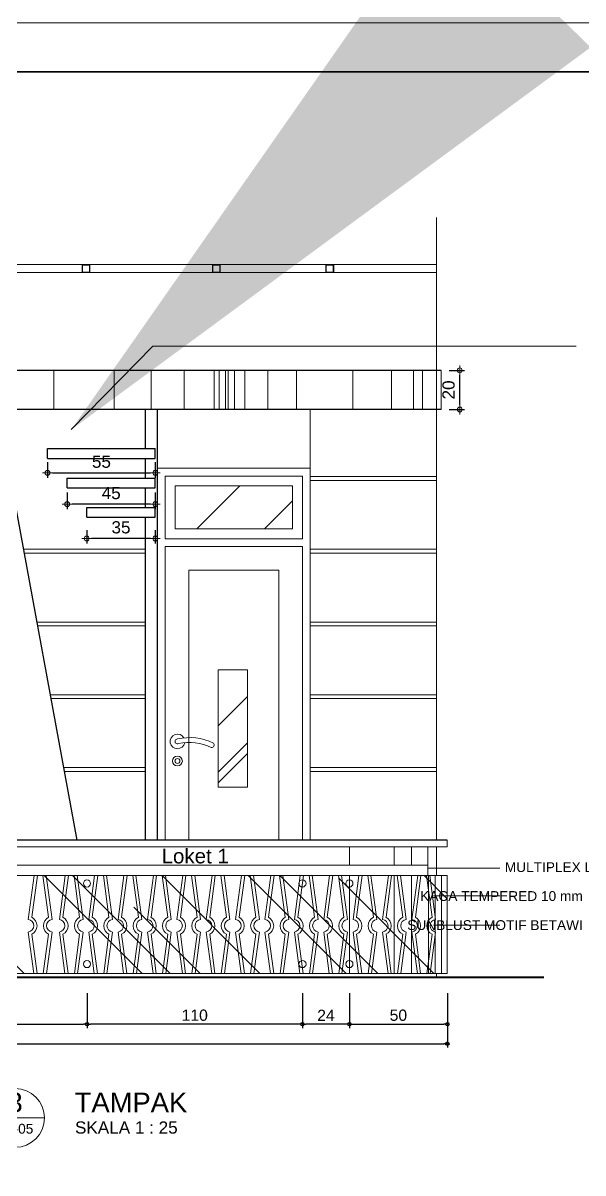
# Model space of a CAD drawing. Header units: millimetres. Extents: x -11 to 1625, y -267 to 180.
# Drawn here: x 1096.86 to 1108.29, y -70.5 to -47 of the extents above; entities that cross this region are included whole.
import ezdxf
from ezdxf.enums import TextEntityAlignment as Align

# ---------------------------------------------------------------- set-up
doc = ezdxf.new("R2010")
doc.units = ezdxf.units.MM
for name, color, linetype, lineweight in [('0.40', 6, 'Continuous', 40), ('ars', 11, 'Continuous', 5), ('ARS DIN', 31, 'Continuous', 5), ('dinding', 5, 'Continuous', 15), ('GRS KOP', 1, 'Continuous', 35), ('kop', 7, 'Continuous', 20), ('kus', 63, 'Continuous', 15), ('KUSEN', 30, 'Continuous', 15), ('not', 7, 'Continuous', 20), ('san', 4, 'Continuous', 15), ('STANDART', 3, 'Continuous', 20), ('tepi', 5, 'Continuous', 70), ('u', 6, 'Continuous', 20), ('ukuran', 6, 'Continuous', 20)]:
    doc.layers.add(name, color=color, linetype=linetype, lineweight=lineweight)
doc.layers.add('arsiran', color=51, linetype='Continuous')
doc.styles.add('aku', font='arial.ttf')
doc.styles.add('BARU', font='complex.shx')
doc.styles.get("Standard").update_dxf_attribs({"font": 'ARIALUNI.TTF'})
doc.dimstyles.new('H1.20 LAYOUT', dxfattribs={"dimtxt": 40, "dimasz": 13, "dimexe": 30, "dimexo": 0, "dimgap": 10, "dimtad": 2, "dimtih": 1, "dimtoh": 1, "dimdec": 0, "dimlfac": 0.1, "dimzin": 0, "dimdsep": 46, "dimtxsty": 'aku', "dimblk": 'DOT', "dimcen": 0.09, "dimclrd": 256, "dimclre": 256, "dimclrt": 2, "dimadec": 0, "dimazin": 0, "dimtfac": 1, "dimtdec": 0, "dimtix": 1, "dimtofl": 0, "dimtmove": 0, "dimatfit": 3, "dimfxl": 0, "dimtolj": 1, "dimtzin": 0, "dimlwd": -1, "dimlwe": 5, "dimarcsym": 0})
doc.dimstyles.new('ISO-25', dxfattribs={"dimtxt": 0.23, "dimasz": 0.07, "dimexe": 0.08, "dimexo": 0.05, "dimgap": 0.065, "dimtad": 1, "dimlfac": 100, "dimzin": 12, "dimdsep": 46, "dimtxsty": 'Standard', "dimblk": 'ORIGIN', "dimcen": 2.5, "dimdle": 1, "dimclrt": 256, "dimazin": 2, "dimtfac": 1, "dimtmove": 0, "dimatfit": 3, "dimldrblk": 'ORIGIN', "dimfxl": 0, "dimarcsym": 0})
doc.dimstyles.new('sk-100', dxfattribs={"dimtxt": 0.25, "dimasz": 0.1, "dimexe": 0.1, "dimexo": 0, "dimgap": 0.1, "dimtad": 1, "dimdec": 4, "dimlfac": 100, "dimzin": 12, "dimdsep": 46, "dimtxsty": 'Standard', "dimblk": 'BULAT', "dimcen": 0.1, "dimadec": 0, "dimazin": 3, "dimtfac": 1, "dimtdec": 4, "dimtofl": 0, "dimtmove": 0, "dimatfit": 3, "dimldrblk": 'BULAT', "dimfxl": 0, "dimtolj": 1, "dimtzin": 0, "dimarcsym": 0})

# ---------------------------------------------------------------- blocks, each defined once
blk = doc.blocks.new('kop')
at = {"layer": 'GRS KOP'}
blk.add_lwpolyline([(1, 54), (83, 54), (83, 1), (1, 1)], close=True, dxfattribs=at)
at = {"layer": 'kop', "color": 7}
blk.add_line((84, 55), (0, 55), dxfattribs=at)
at = {"layer": 'kop', "style": 'BARU', "flags": 4}
for p, height in [((73.8, 5.4), 0.35), ((80.303, 5.382), 0.25), ((73.8, 4.9), 0.35), ((80.303, 4.882), 0.25), ((73.8, 4.4), 0.35), ((80.303, 4.382), 0.25)]:
    blk.add_attdef('-', p, '', height=height, dxfattribs=at)
at = {"layer": 'kop', "flags": 4}
for tag, p in [('AR-00', (78.057, 2.648)), ('00', (81.238, 2.647))]:
    blk.add_attdef(tag, text='', height=0.35, dxfattribs=at).set_placement(p, align=Align.MIDDLE)
blk = doc.blocks.new('_Dot')
at = {"color": 0, "linetype": 'ByBlock', "lineweight": -2}
blk.add_line((-0.5, 0), (-1, 0), dxfattribs=at)
at = {"color": 0, "linetype": 'ByBlock', "const_width": 0.5}
blk.add_lwpolyline([(-0.25, 0, 1), (0.25, 0, 1)], format="xyb", close=True, dxfattribs=at)
blk = doc.blocks.new('BULAT')
for p, q in [((-1, 0), (1, 0)), ((0, -1), (0, 1))]:
    blk.add_line(p, q)
blk.add_circle((0, 0), 0.5)
blk = doc.blocks.new('*D250')
at = {"layer": 'Defpoints', "color": 0}
for p in [(1097.357, -55.974), (1099.557, -55.974), (1099.557, -56.194)]:
    blk.add_point(p, dxfattribs=at)
at = {"layer": 'ukuran', "color": 0, "lineweight": -2}
for p, q in [((1097.357, -55.974), (1097.357, -56.294)), ((1099.557, -55.974), (1099.557, -56.294)), ((1097.457, -56.194), (1099.457, -56.194))]:
    blk.add_line(p, q, dxfattribs=at)
at = {"layer": 'ukuran', "color": 0, "lineweight": -2, "xscale": 0.1, "yscale": 0.1, "zscale": 0.1, "rotation": 180}
blk.add_blockref('BULAT', (1097.357, -56.194), dxfattribs=at)
at = {"layer": 'ukuran', "color": 0, "lineweight": -2, "xscale": 0.1, "yscale": 0.1, "zscale": 0.1}
blk.add_blockref('BULAT', (1099.557, -56.194), dxfattribs=at)
at = {"layer": 'ukuran', "color": 0, "insert": (1098.457, -55.966), "char_height": 0.25, "attachment_point": 5}
blk.add_mtext('\\A1;55', dxfattribs=at)
blk = doc.blocks.new('*D251')
at = {"layer": 'Defpoints', "color": 0}
for p in [(1097.757, -56.593), (1099.557, -56.593), (1097.757, -56.834)]:
    blk.add_point(p, dxfattribs=at)
at = {"layer": 'ukuran', "color": 0, "lineweight": -2}
for p, q in [((1097.757, -56.593), (1097.757, -56.934)), ((1099.557, -56.593), (1099.557, -56.934)), ((1099.457, -56.834), (1097.857, -56.834))]:
    blk.add_line(p, q, dxfattribs=at)
at = {"layer": 'ukuran', "color": 0, "lineweight": -2, "xscale": 0.1, "yscale": 0.1, "zscale": 0.1, "rotation": 180}
blk.add_blockref('BULAT', (1097.757, -56.834), dxfattribs=at)
at = {"layer": 'ukuran', "color": 0, "lineweight": -2, "xscale": 0.1, "yscale": 0.1, "zscale": 0.1}
blk.add_blockref('BULAT', (1099.557, -56.834), dxfattribs=at)
at = {"layer": 'ukuran', "color": 0, "insert": (1098.657, -56.607), "char_height": 0.25, "attachment_point": 5}
blk.add_mtext('\\A1;45', dxfattribs=at)
blk = doc.blocks.new('*D252')
at = {"layer": 'Defpoints', "color": 0}
for p in [(1098.157, -57.364), (1098.157, -57.535), (1099.557, -57.364)]:
    blk.add_point(p, dxfattribs=at)
at = {"layer": 'ukuran', "color": 0, "lineweight": -2}
for p, q in [((1098.157, -57.364), (1098.157, -57.635)), ((1099.457, -57.535), (1098.257, -57.535)), ((1099.557, -57.364), (1099.557, -57.635))]:
    blk.add_line(p, q, dxfattribs=at)
at = {"layer": 'ukuran', "color": 0, "lineweight": -2, "xscale": 0.1, "yscale": 0.1, "zscale": 0.1, "rotation": 180}
blk.add_blockref('BULAT', (1098.157, -57.535), dxfattribs=at)
at = {"layer": 'ukuran', "color": 0, "lineweight": -2, "xscale": 0.1, "yscale": 0.1, "zscale": 0.1}
blk.add_blockref('BULAT', (1099.557, -57.535), dxfattribs=at)
at = {"layer": 'ukuran', "color": 0, "insert": (1098.857, -57.307), "char_height": 0.25, "attachment_point": 5}
blk.add_mtext('\\A1;35', dxfattribs=at)
blk = doc.blocks.new('Ndtpd')
blk.add_line((0.747, 0), (-0.747, 0))
blk.add_circle((0, 0), 0.747)
at = {"flags": 4}
for tag, height, p in [('NO', 0.5, (0, 0.148)), ('NOLBR', 0.3, (0, -0.398))]:
    blk.add_attdef(tag, text='', height=height, dxfattribs=at).set_placement(p, align=Align.CENTER)
for tag, p, height in [('NDTPD', (1.516, 0.148), 0.5), ('SKALA', (1.523, -0.398), 0.3)]:
    blk.add_attdef(tag, p, '', height=height, dxfattribs=at)
blk = doc.blocks.new('_Origin')
at = {"color": 0, "linetype": 'ByBlock', "lineweight": -2}
blk.add_line((0, 0), (-1, 0), dxfattribs=at)
blk.add_circle((0, 0), 0.5, dxfattribs=at)
blk = doc.blocks.new('*D253')
at = {"layer": 'Defpoints', "color": 0, "ltscale": 0.15}
for p in [(1093.763, -66.775), (1098.163, -66.775), (1098.163, -67.459)]:
    blk.add_point(p, dxfattribs=at)
at = {"layer": 'u', "color": 0, "lineweight": -2, "ltscale": 0.15}
for p, q in [((1093.763, -66.825), (1093.763, -67.539)), ((1098.163, -66.825), (1098.163, -67.539)), ((1093.833, -67.459), (1098.093, -67.459))]:
    blk.add_line(p, q, dxfattribs=at)
at = {"layer": 'u', "color": 0, "lineweight": -2, "ltscale": 0.15, "xscale": 0.07, "yscale": 0.07, "zscale": 0.07, "rotation": 180}
blk.add_blockref('_Origin', (1093.763, -67.459), dxfattribs=at)
at = {"layer": 'u', "color": 0, "lineweight": -2, "ltscale": 0.15, "xscale": 0.07, "yscale": 0.07, "zscale": 0.07}
blk.add_blockref('_Origin', (1098.163, -67.459), dxfattribs=at)
at = {"layer": 'u', "ltscale": 0.15, "insert": (1095.963, -67.277), "char_height": 0.23, "attachment_point": 5}
blk.add_mtext('110', dxfattribs=at)
blk = doc.blocks.new('*D254')
at = {"layer": 'Defpoints', "color": 0, "ltscale": 0.15}
for p in [(1098.163, -66.775), (1102.563, -66.775), (1098.163, -67.459)]:
    blk.add_point(p, dxfattribs=at)
at = {"layer": 'u', "color": 0, "lineweight": -2, "ltscale": 0.15}
for p, q in [((1098.163, -66.825), (1098.163, -67.539)), ((1102.563, -66.825), (1102.563, -67.539)), ((1102.493, -67.459), (1098.233, -67.459))]:
    blk.add_line(p, q, dxfattribs=at)
at = {"layer": 'u', "color": 0, "lineweight": -2, "ltscale": 0.15, "xscale": 0.07, "yscale": 0.07, "zscale": 0.07, "rotation": 180}
blk.add_blockref('_Origin', (1098.163, -67.459), dxfattribs=at)
at = {"layer": 'u', "color": 0, "lineweight": -2, "ltscale": 0.15, "xscale": 0.07, "yscale": 0.07, "zscale": 0.07}
blk.add_blockref('_Origin', (1102.563, -67.459), dxfattribs=at)
at = {"layer": 'u', "ltscale": 0.15, "insert": (1100.363, -67.277), "char_height": 0.23, "attachment_point": 5}
blk.add_mtext('110', dxfattribs=at)
blk = doc.blocks.new('*D255')
at = {"layer": 'Defpoints', "color": 0, "ltscale": 0.15}
for p in [(1102.563, -66.775), (1103.523, -66.775), (1102.563, -67.459)]:
    blk.add_point(p, dxfattribs=at)
at = {"layer": 'u', "color": 0, "lineweight": -2, "ltscale": 0.15}
for p, q in [((1102.563, -66.825), (1102.563, -67.539)), ((1103.523, -66.825), (1103.523, -67.539)), ((1103.453, -67.459), (1102.633, -67.459))]:
    blk.add_line(p, q, dxfattribs=at)
at = {"layer": 'u', "color": 0, "lineweight": -2, "ltscale": 0.15, "xscale": 0.07, "yscale": 0.07, "zscale": 0.07, "rotation": 180}
blk.add_blockref('_Origin', (1102.563, -67.459), dxfattribs=at)
at = {"layer": 'u', "color": 0, "lineweight": -2, "ltscale": 0.15, "xscale": 0.07, "yscale": 0.07, "zscale": 0.07}
blk.add_blockref('_Origin', (1103.523, -67.459), dxfattribs=at)
at = {"layer": 'u', "ltscale": 0.15, "insert": (1103.043, -67.279), "char_height": 0.23, "attachment_point": 5}
blk.add_mtext('24', dxfattribs=at)
blk = doc.blocks.new('*D257')
at = {"layer": 'Defpoints', "color": 0}
for p in [(1105.558, -54.098), (1105.776, -54.098), (1105.558, -54.898)]:
    blk.add_point(p, dxfattribs=at)
at = {"layer": 'ukuran', "color": 0, "lineweight": -2}
for p, q in [((1105.558, -54.098), (1105.876, -54.098)), ((1105.776, -54.798), (1105.776, -54.198)), ((1105.558, -54.898), (1105.876, -54.898))]:
    blk.add_line(p, q, dxfattribs=at)
at = {"layer": 'ukuran', "color": 0, "lineweight": -2, "xscale": 0.1, "yscale": 0.1, "zscale": 0.1}
for p, rotation in [((1105.776, -54.098), 90), ((1105.776, -54.898), 270)]:
    blk.add_blockref('BULAT', p, dxfattribs=dict(at, rotation=rotation))
at = {"layer": 'ukuran', "color": 0, "insert": (1105.548, -54.498), "char_height": 0.25, "attachment_point": 5, "rotation": 90}
blk.add_mtext('\\A1;20', dxfattribs=at)
blk = doc.blocks.new('RL1')
at = {"layer": 'ars', "ltscale": 0.15}
for points in [[(0.011, 3.08), (-0.174, 1.698)], [(0.112, 3.08), (-0.063, 1.767)], [(0.288, 3.08), (0.463, 1.767)], [(0.389, 3.08), (0.574, 1.698)], [(0, 0), (-0.174, 1.302)], [(0.101, 0), (-0.063, 1.233)], [(0.299, 0), (0.463, 1.233)], [(0.4, 0), (0.574, 1.302)]]:
    blk.add_lwpolyline(points, dxfattribs=at)
for centre, radius, start, end in [((-0.2, 1.5), 0.2, 277.5946, 82.4054), ((-0.2, 1.5), 0.3, 297.0659, 62.9341), ((0.6, 1.5), 0.3, 117.0659, 242.9341), ((0.6, 1.5), 0.2, 97.5946, 262.4054)]:
    blk.add_arc(centre, radius, start, end, dxfattribs=at)
blk = doc.blocks.new('*D259')
at = {"layer": 'Defpoints', "color": 0, "ltscale": 0.15}
for p in [(1103.523, -66.775), (1105.523, -66.775), (1105.523, -67.459)]:
    blk.add_point(p, dxfattribs=at)
at = {"layer": 'u', "color": 0, "lineweight": -2, "ltscale": 0.15}
for p, q in [((1103.523, -66.825), (1103.523, -67.539)), ((1105.523, -66.825), (1105.523, -67.539)), ((1103.593, -67.459), (1105.453, -67.459))]:
    blk.add_line(p, q, dxfattribs=at)
at = {"layer": 'u', "color": 0, "lineweight": -2, "ltscale": 0.15, "xscale": 0.07, "yscale": 0.07, "zscale": 0.07, "rotation": 180}
blk.add_blockref('_Origin', (1103.523, -67.459), dxfattribs=at)
at = {"layer": 'u', "color": 0, "lineweight": -2, "ltscale": 0.15, "xscale": 0.07, "yscale": 0.07, "zscale": 0.07}
blk.add_blockref('_Origin', (1105.523, -67.459), dxfattribs=at)
at = {"layer": 'u', "ltscale": 0.15, "insert": (1104.523, -67.277), "char_height": 0.23, "attachment_point": 5}
blk.add_mtext('50', dxfattribs=at)
blk = doc.blocks.new('*D263')
at = {"layer": 'Defpoints', "color": 0, "ltscale": 0.15}
for p in [(1085.322, -66.775), (1105.523, -66.775), (1105.523, -67.858)]:
    blk.add_point(p, dxfattribs=at)
at = {"layer": 'u', "color": 0, "lineweight": -2, "ltscale": 0.15}
for p, q in [((1085.322, -66.858), (1085.322, -67.938)), ((1105.523, -66.858), (1105.523, -67.938)), ((1085.392, -67.858), (1105.453, -67.858))]:
    blk.add_line(p, q, dxfattribs=at)
at = {"layer": 'u', "color": 0, "lineweight": -2, "ltscale": 0.15, "xscale": 0.07, "yscale": 0.07, "zscale": 0.07, "rotation": 180}
blk.add_blockref('_Origin', (1085.322, -67.858), dxfattribs=at)
at = {"layer": 'u', "color": 0, "lineweight": -2, "ltscale": 0.15, "xscale": 0.07, "yscale": 0.07, "zscale": 0.07}
blk.add_blockref('_Origin', (1105.523, -67.858), dxfattribs=at)
at = {"layer": 'u', "ltscale": 0.15, "insert": (1095.423, -67.675), "char_height": 0.23, "attachment_point": 5}
blk.add_mtext('505', dxfattribs=at)

msp = doc.modelspace()

# ---------------------------------------------------------------- hatches: boundary and pattern name
at = {"layer": 'ARS DIN', "ltscale": 0.15}
h = msp.add_hatch(dxfattribs=at)
h.set_pattern_fill('AR-RROOF', color=256, scale=0.1, angle=45, style=0)
h.set_pattern_definition([(135, (1103.4438, -66.42), (-2.15526, 5.74736), [38.1, -5.08, 12.7, -2.54]), (135, (1101.953, -63.133), (4.1848, 0.5927), [7.62, -0.8382, 15.24, -1.905]), (135, (1104.0724, -63.9952), (-8.13611, 10.54282), [20.32, -3.556, 10.16, -2.54])])
h.paths.add_polyline_path([(1105.5220573, -64.4224392), (1105.5220573, -66.419909), (1085.3220573, -66.419909), (1085.3220573, -64.4224392)])
at = {"layer": 'san'}
h = msp.add_hatch(dxfattribs=at)
h.set_pattern_fill('AR-RROOF', color=256, scale=0.12, angle=45, style=0)
h.set_pattern_definition([(45, (1097.082, -62.8184), (2.5863, 6.8968), [45.72, -6.096, 15.24, -3.048]), (45, (1098.871, -58.8743), (-5.0218, 0.7112), [9.144, -1.0058, 18.288, -2.286]), (45, (1096.3277, -59.9088), (9.76333, 12.6514), [24.384, -4.2672, 12.192, -3.048])])
h.paths.add_polyline_path([(1102.3620573, -57.3384035), (1102.3620573, -56.4584035), (1099.9620573, -56.4584035), (1099.9620573, -57.3384035)])
h = msp.add_hatch(dxfattribs=at)
h.set_pattern_fill('AR-RROOF', color=256, scale=0.12, angle=45, style=0)
h.set_pattern_definition([(45, (-8986.8404, -3450.493), (2.5863138, 6.8968367), [45.72, -6.096, 15.24, -3.048]), (45, (-8985.0516, -3446.549), (-5.0217592, 0.7112363), [9.144, -1.00584, 18.288, -2.286]), (45, (-8987.5948, -3447.5834), (9.76333445, 12.65138482), [24.384, -4.2672, 12.192, -3.048])])
h.paths.add_polyline_path([(1100.8442225, -62.6152797), (1101.4442225, -62.6152797), (1101.4442225, -60.2152797), (1100.8442225, -60.2152797)])

# ---------------------------------------------------------------- linework, layer by layer
at = {"layer": '0.40'}
msp.add_lwpolyline([(1082.0528709, -66.4984035), (1107.4963738, -66.4984035)], dxfattribs=at)
at = {"layer": 'ars'}
for p, q in [((1097.4833585, -54.0984035), (1097.4833585, -54.8984035)), ((1098.7206864, -54.0984035), (1098.7206864, -54.8984035)), ((1099.4705846, -54.0984035), (1099.4705846, -54.8984035)), ((1100.1454958, -54.0984035), (1100.1454958, -54.8984035)), ((1101.0453681, -54.0984035), (1101.0453681, -54.8984035)), ((1103.5950202, -54.0984035), (1103.5950202, -54.8984035)), ((1104.3824165, -54.0984035), (1104.3824165, -54.8984035)), ((1104.8323481, -54.0984035), (1104.8323481, -54.8984035)), ((1105.3978894, -54.0984035), (1105.3978894, -54.8984035)), ((1099.6020573, -63.6984035), (1099.6020573, -60.3083798))]:
    msp.add_line(p, q, dxfattribs=at)
for points in [[(1084.0543218, -51.9384035), (1105.3020573, -51.9384035), (1105.3020573, -52.0984035), (1084.0543218, -52.0984035)], [(1100.7569166, -54.8984035), (1100.7569166, -54.0984035)], [(1100.8623044, -54.8984035), (1100.8623044, -54.0984035)], [(1100.9887684, -54.8984035), (1100.9887684, -54.0984035)], [(1101.1784655, -54.8984035), (1101.1784655, -54.0984035)], [(1101.3892411, -54.8984035), (1101.3892411, -54.0984035)], [(1101.8529446, -54.8984035), (1101.8529446, -54.0984035)], [(1102.4431144, -54.8984035), (1102.4431144, -54.0984035)], [(1105.0175539, -54.8984035), (1105.0175539, -54.0984035)], [(1105.5220573, -63.6984035), (1105.5220573, -63.8359158), (1085.3220573, -63.8359158), (1085.3220573, -63.6984035)], [(1106.5956288, -64.2714868), (1105.1166802, -64.2714868)], [(1106.5968978, -64.8395503), (1105.2374488, -64.8395503)], [(1106.5968978, -65.4333534), (1105.2374488, -65.4333534)]]:
    msp.add_lwpolyline(points, dxfattribs=at)
for points in [[(1098.0611176, -52.0984035), (1098.2211176, -52.0984035), (1098.2211176, -51.9384035), (1098.0611176, -51.9384035)], [(1098.0691176, -52.0904035), (1098.2131176, -52.0904035), (1098.2131176, -51.9464035), (1098.0691176, -51.9464035)], [(1100.7248827, -52.0984035), (1100.8848827, -52.0984035), (1100.8848827, -51.9384035), (1100.7248827, -51.9384035)], [(1100.7328827, -52.0904035), (1100.8768827, -52.0904035), (1100.8768827, -51.9464035), (1100.7328827, -51.9464035)], [(1103.0420573, -52.0984035), (1103.2020573, -52.0984035), (1103.2020573, -51.9384035), (1103.0420573, -51.9384035)], [(1103.0500573, -52.0904035), (1103.1940573, -52.0904035), (1103.1940573, -51.9464035), (1103.0500573, -51.9464035)]]:
    msp.add_lwpolyline(points, close=True, dxfattribs=at)
at = {"layer": 'ars', "color": 141}
msp.add_lwpolyline([(1105.5220573, -66.419909), (1085.3220573, -66.419909), (1085.3220573, -64.4224392), (1105.5220573, -64.4224392)], close=True, dxfattribs=at)
for points in [[(1103.5220573, -66.419909), (1103.5220573, -64.4224392)], [(1104.4361401, -66.419909), (1104.4361401, -64.4224392)], [(1104.7922803, -66.419909), (1104.7922803, -64.4224392)], [(1105.1378488, -66.419909), (1105.1378488, -64.4224392)], [(1105.2708235, -66.419909), (1105.2708235, -64.4224392)], [(1105.4037982, -66.419909), (1105.4037982, -64.4224392)]]:
    msp.add_lwpolyline(points, dxfattribs=at)
at = {"layer": 'ars'}
for radius in [0.1, 0.05]:
    msp.add_circle((1100.0100108, -62.081239), radius, dxfattribs=at)
for centre, radius, start, end in [((1100.0100108, -61.681239), 0.15, 28.82940801, 350.35403801), ((1100.0100108, -61.681239), 0.05, 90, 296.21183583), ((1100.2600108, -62.7046024), 1.1020929, 63.91762256, 103.11116645), ((1100.2534752, -62.7269756), 1.0250689, 64.13933705, 102.47219505), ((1100.7058448, -61.7514609), 0.0533578, 264.35247846, 43.48276666)]:
    msp.add_arc(centre, radius, start, end, dxfattribs=at)
at = {"layer": 'arsiran'}
for p, q in [((1099.5465006, -54.0984035), (1085.3220573, -54.0984035)), ((1105.3978894, -54.0984035), (1099.5465006, -54.0984035)), ((1098.2225323, -54.8984035), (1095.0238827, -54.8984035)), ((1099.5465006, -54.8984035), (1096.096607, -54.8984035)), ((1099.3574622, -55.6984035), (1099.3574622, -54.8984035)), ((1101.8963043, -54.8984035), (1099.5465006, -54.8984035)), ((1105.3978894, -54.8984035), (1100.3859977, -54.8984035)), ((1097.3574622, -55.6984035), (1099.5574622, -55.6984035)), ((1097.3574622, -55.8984035), (1097.3574622, -55.6984035)), ((1097.3574622, -55.8984035), (1099.5574622, -55.8984035)), ((1099.3574622, -56.2984035), (1099.3574622, -55.8984035)), ((1099.3574622, -56.2984035), (1099.3574622, -55.8984035)), ((1099.3574622, -56.2984035), (1099.3574622, -55.8984035)), ((1099.3574622, -56.2984035), (1099.3574622, -55.8984035)), ((1099.3574622, -56.2984035), (1099.3574622, -55.8984035)), ((1099.5574622, -55.8984035), (1099.5574622, -55.6984035)), ((1099.5574622, -55.8984035), (1099.5574622, -55.6984035)), ((1096.5574622, -56.0984035), (1097.9574622, -63.6984035)), ((1097.7574622, -56.2984035), (1099.5574622, -56.2984035)), ((1097.7574622, -56.4984035), (1097.7574622, -56.2984035)), ((1099.5574622, -56.4984035), (1099.5574622, -56.2984035)), ((1099.5574622, -56.4984035), (1099.5574622, -56.2984035)), ((1097.7574622, -56.4984035), (1099.5574622, -56.4984035)), ((1099.3574622, -56.8984035), (1099.3574622, -56.4984035)), ((1099.3574622, -56.8984035), (1099.3574622, -56.4984035)), ((1099.3574622, -56.8984035), (1099.3574622, -56.4984035)), ((1099.3574622, -56.8984035), (1099.3574622, -56.4984035)), ((1099.3574622, -56.8984035), (1099.3574622, -56.4984035)), ((1099.3574622, -56.8984035), (1099.3574622, -56.4984035)), ((1098.1574622, -56.8984035), (1099.5574622, -56.8984035)), ((1098.1574622, -57.0984035), (1098.1574622, -56.8984035)), ((1098.1574622, -57.0984035), (1099.5574622, -57.0984035)), ((1099.3574622, -57.8984035), (1099.3574622, -57.0984035)), ((1099.5574622, -57.0984035), (1099.5574622, -56.8984035)), ((1099.5574622, -57.0984035), (1099.5574622, -56.8984035)), ((1099.3574622, -63.6984035), (1099.3574622, -57.4984035)), ((1099.3574622, -63.6984035), (1099.3574622, -57.4984035)), ((1099.3574622, -63.6984035), (1099.3574622, -58.0984035)), ((1105.5220573, -63.6984035), (1087.9478103, -63.6984035))]:
    msp.add_line(p, q, dxfattribs=at)
msp.add_lwpolyline([(1099.6020573, -63.6984035), (1099.6020573, -54.8984035)], dxfattribs=at)
at = {"layer": 'dinding'}
for points in [[(1105.3020573, -63.6984035), (1105.3020573, -50.9713475)], [(1102.7220573, -63.6984035), (1102.7220573, -54.8984035)], [(1105.3020573, -64.4224392), (1105.3020573, -63.8359158)], [(1105.3020573, -66.4984035), (1105.3020573, -66.419909)]]:
    msp.add_lwpolyline(points, dxfattribs=at)
at = {"layer": 'kus'}
msp.add_line((1100.2420573, -58.1784035), (1100.2420573, -63.6984035), dxfattribs=at)
for points in [[(1101.3620573, -56.2584035), (1099.7620573, -56.2584035), (1099.7620573, -57.5384035), (1101.3620573, -57.5384035)], [(1101.3620573, -57.5384035), (1099.7620573, -57.5384035), (1099.7620573, -56.2584035), (1101.3620573, -56.2584035)], [(1099.6020573, -62.0984035), (1099.6020573, -63.6984035)]]:
    msp.add_lwpolyline(points, dxfattribs=at)
msp.add_lwpolyline([(1100.8442225, -60.2152797), (1100.8442225, -62.6152797), (1101.4442225, -62.6152797), (1101.4442225, -60.2152797)], close=True, dxfattribs=at)
at = {"layer": 'KUSEN'}
msp.add_line((1099.6020573, -63.6984035), (1099.6020573, -56.1784035), dxfattribs=at)
msp.add_lwpolyline([(1099.6020573, -63.6984035), (1099.6020573, -56.0984035), (1102.7220573, -56.0984035), (1102.7220573, -63.6984035)], dxfattribs=at)
for points in [[(1099.7620573, -57.5384035), (1102.5620573, -57.5384035), (1102.5620573, -56.2584035), (1099.7620573, -56.2584035)], [(1102.3620573, -57.3384035), (1099.9620573, -57.3384035), (1099.9620573, -56.4584035), (1102.3620573, -56.4584035)], [(1102.5620573, -57.6984035), (1099.7620573, -57.6984035), (1099.7620573, -63.6984035), (1102.5620573, -63.6984035)], [(1102.0820573, -58.1784035), (1100.2420573, -58.1784035), (1100.2420573, -63.6984035), (1102.0820573, -63.6984035)], [(1100.8442225, -60.2152797), (1101.4442225, -60.2152797), (1101.4442225, -62.6152797), (1100.8442225, -62.6152797)]]:
    msp.add_lwpolyline(points, close=True, dxfattribs=at)
at = {"layer": 'STANDART'}
for points in [[(1105.1220573, -64.2067407), (1085.3220573, -64.2067407), (1085.3220573, -63.6984035), (1105.5220573, -63.6984035)], [(1103.5220573, -63.8359158), (1103.5220573, -64.1700776), (1103.5220573, -64.2067407)], [(1104.4361401, -63.8359158), (1104.4361401, -64.1700776), (1104.4361401, -64.2067407)], [(1104.7922803, -63.8359158), (1104.7922803, -64.1700776), (1104.7922803, -64.2067407)], [(1105.1220573, -63.8359158), (1105.1220573, -64.1700776), (1105.1220573, -64.4224392)]]:
    msp.add_lwpolyline(points, dxfattribs=at)
for centre in [(1098.1625901, -64.5824204), (1102.5625901, -64.5824204), (1103.5220573, -64.5824204), (1098.1625901, -66.2296384), (1102.5625901, -66.2296384), (1103.5220573, -66.2296384)]:
    msp.add_circle(centre, 0.073611, dxfattribs=at)
at = {"layer": 'tepi', "lineweight": 9}
for p, q in [((1105.3020573, -56.2691985), (1102.7220573, -56.2691985)), ((1105.3020573, -56.3491985), (1102.7220573, -56.3491985)), ((1099.3574622, -57.7550395), (1096.862632, -57.7550395)), ((1105.3020573, -57.7550395), (1102.7220573, -57.7550395)), ((1099.3574622, -57.8350395), (1096.8773688, -57.8350395)), ((1105.3020573, -57.8350395), (1102.7220573, -57.8350395)), ((1099.3574622, -59.2408805), (1097.1363395, -59.2408805)), ((1099.3574622, -59.3208805), (1097.1510763, -59.3208805)), ((1105.3020573, -59.2408805), (1102.7220573, -59.2408805)), ((1105.3020573, -59.3208805), (1102.7220573, -59.3208805)), ((1099.3574622, -60.7267215), (1097.4100471, -60.7267215)), ((1099.3574622, -60.8067215), (1097.4247839, -60.8067215)), ((1105.3020573, -60.7267215), (1102.7220573, -60.7267215)), ((1105.3020573, -60.8067215), (1102.7220573, -60.8067215)), ((1099.3574622, -62.2125625), (1097.6837546, -62.2125625)), ((1105.3020573, -62.2125625), (1102.7220573, -62.2125625)), ((1099.3574622, -62.2925625), (1097.6984915, -62.2925625)), ((1105.3020573, -62.2925625), (1102.7220573, -62.2925625))]:
    msp.add_line(p, q, dxfattribs=at)

# ---------------------------------------------------------------- block references
at = {"layer": 'ARS DIN', "ltscale": 0.15, "xscale": -0.6485308224194404, "yscale": 0.6485308224194404, "zscale": 0.6485308224194404}
for p in [(1097.336106, -66.419909), (1097.9703909, -66.419909), (1098.5703909, -66.419909), (1099.1703909, -66.419909), (1099.7703909, -66.419909), (1100.3703909, -66.419909), (1100.9703909, -66.419909), (1101.5703909, -66.419909), (1102.1703909, -66.419909), (1102.7703909, -66.419909), (1103.3703909, -66.419909), (1103.9703909, -66.419909), (1104.5703909, -66.419909), (1105.1703909, -66.419909)]:
    msp.add_blockref('RL1', p, dxfattribs=at)
at = {"layer": 'kop'}
msp.add_blockref('kop', (1079.214162, -102.0000001), dxfattribs=at)
at = {"layer": 'not', "lineweight": -3}
ref = msp.add_blockref('Ndtpd', (1096.6942652, -69.3754644), dxfattribs=dict(at, xscale=0.8032128514056183, yscale=0.8032128514056183, zscale=0.8032128514056183))
ref.add_attrib('NO', '3', dxfattribs={"layer": '0', "lineweight": -3, "height": 0.4, "flags": 4}).set_placement((1096.693938, -69.2569386), align=Align.CENTER)
ref.add_attrib('NDTPD', 'TAMPAK', (1097.9119498, -69.2569386), dxfattribs={"layer": '0', "lineweight": -3, "height": 0.4, "flags": 4})
ref.add_attrib('NOLBR', 'A5-05', dxfattribs={"layer": '0', "lineweight": -3, "height": 0.2, "flags": 4}).set_placement((1096.693938, -69.6954343), align=Align.CENTER)
ref.add_attrib('SKALA', 'SKALA 1 : 25', (1097.9177499, -69.6954343), dxfattribs={"layer": '0', "lineweight": -3, "height": 0.25, "flags": 4})

# ---------------------------------------------------------------- texts
at = {"layer": 'dinding', "insert": (1101.0605212, -63.8732023), "char_height": 0.3, "attachment_point": 3, "style": 'aku'}
msp.add_mtext('Loket 1', dxfattribs=at)
at = {"layer": 'not', "char_height": 0.2, "style": 'aku'}
for s, insert, attachment_point in [('MULTIPLEX LAPIS HPL', (1106.6960747, -64.1495459), 1), ('KACA TEMPERED 10 mm ', (1108.2894246, -64.7403324), 3), ('SUNBLUST MOTIF BETAWI', (1108.2894246, -65.3341355), 3)]:
    msp.add_mtext(s, dxfattribs=dict(at, insert=insert, attachment_point=attachment_point))

# ---------------------------------------------------------------- dimensions: what is measured, and where the dimension line sits
at = {"layer": 'u', "ltscale": 0.15}
for base, p1, p2, picture, middle in [((1105.5225901, -67.8577793), (1085.3224555, -66.7748923), (1105.5225901, -66.7748923), '*D263', (1095.4225228, -67.675269)), ((1098.1625901, -67.4593327), (1093.7625901, -66.7748923), (1098.1625901, -66.7748923), '*D253', (1095.9625901, -67.2768225)), ((1105.5225901, -67.4593327), (1103.5225901, -66.7748923), (1105.5225901, -66.7748923), '*D259', (1104.5225901, -67.2768225))]:
    dim = msp.add_linear_dim(base=base, p1=p1, p2=p2, angle=180, dimstyle='ISO-25', override={"dimlfac": 25}, dxfattribs=at)
    dim.commit()
    dim.dimension.update_dxf_attribs({"geometry": picture, "text_midpoint": middle})
for base, p1, p2, picture, middle in [((1098.1625901, -67.4593327), (1102.5625901, -66.7748923), (1098.1625901, -66.7748923), '*D254', (1100.3625901, -67.2768225)), ((1102.5625901, -67.4593327), (1103.5225901, -66.7748923), (1102.5625901, -66.7748923), '*D255', (1103.0425901, -67.2787836))]:
    dim = msp.add_linear_dim(base=base, p1=p1, p2=p2, dimstyle='ISO-25', override={"dimlfac": 25}, dxfattribs=at)
    dim.commit()
    dim.dimension.update_dxf_attribs({"geometry": picture, "text_midpoint": middle})
at = {"layer": 'ukuran'}
dim = msp.add_linear_dim(base=(1105.7758055, -54.0984035), p1=(1105.557805, -54.8984035), p2=(1105.557805, -54.0984035), angle=90, dimstyle='sk-100', override={"dimlfac": 25}, dxfattribs=at)
dim.commit()
dim.dimension.update_dxf_attribs({"geometry": '*D257', "text_midpoint": (1105.7758055, -54.4984035), "dimtype": 160})
for base, p1, p2, picture, middle in [((1099.5574622, -56.1935484), (1097.3574622, -55.9742242), (1099.5574622, -55.9742242), '*D250', (1098.4574622, -55.9664167)), ((1097.7574622, -56.8339324), (1099.5574622, -56.5931805), (1097.7574622, -56.5931805), '*D251', (1098.6574622, -56.6068007)), ((1098.1574622, -57.5351081), (1099.5574622, -57.3637783), (1098.1574622, -57.3637783), '*D252', (1098.8574622, -57.3073796))]:
    dim = msp.add_linear_dim(base=base, p1=p1, p2=p2, dimstyle='sk-100', override={"dimlfac": 25}, dxfattribs=at)
    dim.commit()
    dim.dimension.update_dxf_attribs({"geometry": picture, "text_midpoint": middle})

# ---------------------------------------------------------------- leaders
at = {"layer": 'ars'}
msp.add_leader([(1097.8422895, -55.3087816), (1099.5059833, -53.6037589), (1108.1517027, -53.6037589)], dimstyle='H1.20 LAYOUT', override={"dimgap": 10, "dimtad": 0}, dxfattribs=at)

doc.saveas('drawing.dxf')
